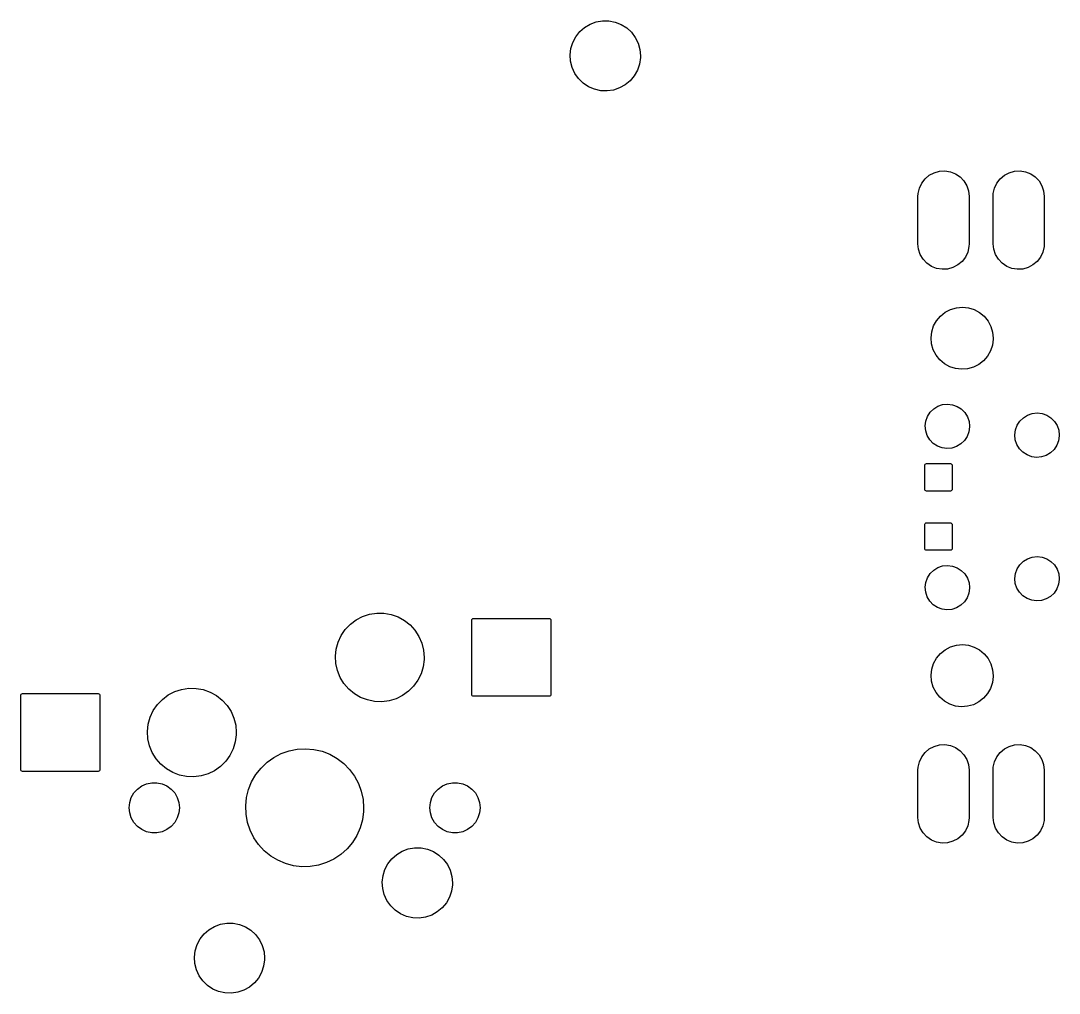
# Model space of a CAD drawing. Extents: x 3.34 to 9.76, y -5.25 to -1.36.
# Drawn here: x 5.622 to 7.004, y -5.247 to -3.953 of the extents above; entities that cross this region are included whole.
import ezdxf

# ---------------------------------------------------------------- set-up
doc = ezdxf.new("R2010")
doc.units = 0
doc.header["$MEASUREMENT"] = 0
doc.layers.add('BLACK', color=7, linetype='CONTINUOUS')

msp = doc.modelspace()

# ---------------------------------------------------------------- linework, layer by layer
at = {"layer": 'BLACK', "linetype": 'CONTINUOUS'}
for p, q in [((6.36609, -3.96782), (6.37252, -3.96218)), ((6.37252, -3.96218), (6.37987, -3.9578)), ((6.37987, -3.9578), (6.3879, -3.95484)), ((6.3879, -3.95484), (6.39633, -3.95339)), ((6.39633, -3.95339), (6.40489, -3.95351)), ((6.40489, -3.95351), (6.41328, -3.95518)), ((6.41328, -3.95518), (6.42122, -3.95835)), ((6.42122, -3.95835), (6.42846, -3.96291)), ((6.42846, -3.96291), (6.43474, -3.96872)), ((6.35681, -3.98211), (6.36079, -3.97454)), ((6.36079, -3.97454), (6.36609, -3.96782)), ((6.43474, -3.96872), (6.43986, -3.97557)), ((6.43986, -3.97557), (6.44364, -3.98325)), ((6.35327, -3.99878), (6.35427, -3.99028)), ((6.35427, -3.99028), (6.35681, -3.98211)), ((6.44364, -3.98325), (6.44597, -3.99148)), ((6.44597, -3.99148), (6.44675, -4)), ((6.35383, -4.00731), (6.35327, -3.99878)), ((6.44669, -4.00245), (6.44546, -4.01091)), ((6.44675, -4), (6.44669, -4.00245)), ((6.35593, -4.01561), (6.35383, -4.00731)), ((6.35951, -4.02337), (6.35593, -4.01561)), ((6.44271, -4.01901), (6.43853, -4.02648)), ((6.44546, -4.01091), (6.44271, -4.01901)), ((6.36445, -4.03036), (6.35951, -4.02337)), ((6.37058, -4.03633), (6.36445, -4.03036)), ((6.43306, -4.03306), (6.42648, -4.03853)), ((6.43853, -4.02648), (6.43306, -4.03306)), ((6.37769, -4.04108), (6.37058, -4.03633)), ((6.38555, -4.04446), (6.37769, -4.04108)), ((6.3939, -4.04635), (6.38555, -4.04446)), ((6.40245, -4.04669), (6.3939, -4.04635)), ((6.41091, -4.04546), (6.40245, -4.04669)), ((6.41901, -4.04271), (6.41091, -4.04546)), ((6.42648, -4.03853), (6.41901, -4.04271)), ((6.83099, -4.15882), (6.83749, -4.1554)), ((6.83749, -4.1554), (6.84456, -4.15345)), ((6.84456, -4.15345), (6.8519, -4.15306)), ((6.8519, -4.15306), (6.85914, -4.15426)), ((6.85914, -4.15426), (6.86596, -4.15699)), ((6.86596, -4.15699), (6.87203, -4.16112)), ((6.93099, -4.15882), (6.93749, -4.1554)), ((6.93749, -4.1554), (6.94456, -4.15345)), ((6.94456, -4.15345), (6.9519, -4.15306)), ((6.9519, -4.15306), (6.95914, -4.15426)), ((6.95914, -4.15426), (6.96596, -4.15699)), ((6.96596, -4.15699), (6.97203, -4.16112)), ((6.81782, -4.17605), (6.82092, -4.1694)), ((6.82092, -4.1694), (6.82538, -4.16356)), ((6.82538, -4.16356), (6.83099, -4.15882)), ((6.87203, -4.16112), (6.87708, -4.16645)), ((6.87708, -4.16645), (6.88086, -4.17275)), ((6.91782, -4.17605), (6.92092, -4.1694)), ((6.92092, -4.1694), (6.92538, -4.16356)), ((6.92538, -4.16356), (6.93099, -4.15882)), ((6.97203, -4.16112), (6.97708, -4.16645)), ((6.97708, -4.16645), (6.98086, -4.17275)), ((6.816, -4.18701), (6.81622, -4.18322)), ((6.81622, -4.18322), (6.81782, -4.17605)), ((6.88086, -4.17275), (6.8832, -4.17971)), ((6.8832, -4.17971), (6.884, -4.18701)), ((6.916, -4.18701), (6.91622, -4.18322)), ((6.91622, -4.18322), (6.91782, -4.17605)), ((6.98086, -4.17275), (6.9832, -4.17971)), ((6.9832, -4.17971), (6.984, -4.18701)), ((6.816, -4.25), (6.816, -4.18701)), ((6.884, -4.18701), (6.884, -4.25)), ((6.916, -4.25), (6.916, -4.18701)), ((6.984, -4.18701), (6.984, -4.25)), ((6.8168, -4.2573), (6.816, -4.25)), ((6.88378, -4.25379), (6.88218, -4.26096)), ((6.884, -4.25), (6.88378, -4.25379)), ((6.9168, -4.2573), (6.916, -4.25)), ((6.98378, -4.25379), (6.98218, -4.26096)), ((6.984, -4.25), (6.98378, -4.25379)), ((6.81914, -4.26426), (6.8168, -4.2573)), ((6.82292, -4.27055), (6.81914, -4.26426)), ((6.87908, -4.26761), (6.87462, -4.27344)), ((6.88218, -4.26096), (6.87908, -4.26761)), ((6.91914, -4.26426), (6.9168, -4.2573)), ((6.92292, -4.27055), (6.91914, -4.26426)), ((6.97908, -4.26761), (6.97462, -4.27344)), ((6.98218, -4.26096), (6.97908, -4.26761)), ((6.82797, -4.27589), (6.82292, -4.27055)), ((6.83404, -4.28002), (6.82797, -4.27589)), ((6.84086, -4.28274), (6.83404, -4.28002)), ((6.8481, -4.28394), (6.84086, -4.28274)), ((6.86251, -4.28161), (6.85544, -4.28356)), ((6.86901, -4.27818), (6.86251, -4.28161)), ((6.87462, -4.27344), (6.86901, -4.27818)), ((6.92797, -4.27589), (6.92292, -4.27055)), ((6.93404, -4.28002), (6.92797, -4.27589)), ((6.94086, -4.28274), (6.93404, -4.28002)), ((6.9481, -4.28394), (6.94086, -4.28274)), ((6.96251, -4.28161), (6.95544, -4.28356)), ((6.96901, -4.27818), (6.96251, -4.28161)), ((6.97462, -4.27344), (6.96901, -4.27818)), ((6.85544, -4.28356), (6.8481, -4.28394)), ((6.95544, -4.28356), (6.9481, -4.28394)), ((6.85217, -4.341), (6.85932, -4.33726)), ((6.85932, -4.33726), (6.86706, -4.33498)), ((6.86706, -4.33498), (6.87509, -4.33425)), ((6.87509, -4.33425), (6.88312, -4.3351)), ((6.88312, -4.3351), (6.89082, -4.33748)), ((6.89082, -4.33748), (6.89792, -4.34132)), ((6.84069, -4.35224), (6.84588, -4.34606)), ((6.84588, -4.34606), (6.85217, -4.341)), ((6.89792, -4.34132), (6.90414, -4.34646)), ((6.90414, -4.34646), (6.90923, -4.35271)), ((6.83437, -4.367), (6.83681, -4.35931)), ((6.83681, -4.35931), (6.84069, -4.35224)), ((6.90923, -4.35271), (6.91302, -4.35984)), ((6.91302, -4.35984), (6.91535, -4.36756)), ((6.83347, -4.37501), (6.83437, -4.367)), ((6.83414, -4.38305), (6.83347, -4.37501)), ((6.91613, -4.37674), (6.91511, -4.38475)), ((6.91535, -4.36756), (6.91614, -4.37559)), ((6.91614, -4.37559), (6.91613, -4.37674)), ((6.83637, -4.39081), (6.83414, -4.38305)), ((6.84006, -4.39798), (6.83637, -4.39081)), ((6.91257, -4.3924), (6.90858, -4.39942)), ((6.91511, -4.38475), (6.91257, -4.3924)), ((6.84507, -4.40431), (6.84006, -4.39798)), ((6.85121, -4.40954), (6.84507, -4.40431)), ((6.90331, -4.40553), (6.89695, -4.41049)), ((6.90858, -4.39942), (6.90331, -4.40553)), ((6.85825, -4.41347), (6.85121, -4.40954)), ((6.86593, -4.41596), (6.85825, -4.41347)), ((6.87394, -4.41692), (6.86593, -4.41596)), ((6.88198, -4.4163), (6.87394, -4.41692)), ((6.88975, -4.41413), (6.88198, -4.4163)), ((6.89695, -4.41049), (6.88975, -4.41413)), ((6.82867, -4.47959), (6.83224, -4.47405)), ((6.83224, -4.47405), (6.83694, -4.46945)), ((6.83694, -4.46945), (6.84255, -4.466)), ((6.84255, -4.466), (6.84878, -4.46388)), ((6.84878, -4.46388), (6.85532, -4.46319)), ((6.85532, -4.46319), (6.86186, -4.46397)), ((6.86186, -4.46397), (6.86806, -4.46618)), ((6.86806, -4.46618), (6.87362, -4.4697)), ((6.87362, -4.4697), (6.87826, -4.47438)), ((6.87826, -4.47438), (6.88175, -4.47996)), ((6.96184, -4.47781), (6.96807, -4.47569)), ((6.96807, -4.47569), (6.97462, -4.475)), ((6.97462, -4.475), (6.98115, -4.47578)), ((6.98115, -4.47578), (6.98735, -4.47799)), ((6.82559, -4.4923), (6.82642, -4.48577)), ((6.82642, -4.48577), (6.82867, -4.47959)), ((6.88175, -4.47996), (6.88391, -4.48617)), ((6.88391, -4.48617), (6.88465, -4.49272)), ((6.94796, -4.4914), (6.95153, -4.48587)), ((6.95153, -4.48587), (6.95623, -4.48126)), ((6.95623, -4.48126), (6.96184, -4.47781)), ((6.98735, -4.47799), (6.99291, -4.48152)), ((6.99291, -4.48152), (6.99755, -4.48619)), ((6.99755, -4.48619), (7.00104, -4.49177)), ((6.82624, -4.49886), (6.82559, -4.4923)), ((6.82831, -4.5051), (6.82624, -4.49886)), ((6.88372, -4.50006), (6.88138, -4.50621)), ((6.88463, -4.49354), (6.88372, -4.50006)), ((6.88465, -4.49272), (6.88463, -4.49354)), ((6.94488, -4.50412), (6.94571, -4.49758)), ((6.94553, -4.51067), (6.94488, -4.50412)), ((6.94571, -4.49758), (6.94796, -4.4914)), ((7.00104, -4.49177), (7.0032, -4.49799)), ((7.0032, -4.49799), (7.00394, -4.50453)), ((6.83172, -4.51073), (6.82831, -4.5051)), ((6.8363, -4.51547), (6.83172, -4.51073)), ((6.8418, -4.51907), (6.8363, -4.51547)), ((6.87297, -4.51624), (6.86732, -4.51961)), ((6.87774, -4.5117), (6.87297, -4.51624)), ((6.88138, -4.50621), (6.87774, -4.5117)), ((6.94761, -4.51691), (6.94553, -4.51067)), ((6.95102, -4.52254), (6.94761, -4.51691)), ((7.00301, -4.51187), (7.00067, -4.51802)), ((7.00393, -4.50535), (7.00301, -4.51187)), ((7.00394, -4.50453), (7.00393, -4.50535)), ((6.84797, -4.52137), (6.8418, -4.51907)), ((6.8545, -4.52224), (6.84797, -4.52137)), ((6.86106, -4.52164), (6.8545, -4.52224)), ((6.86732, -4.51961), (6.86106, -4.52164)), ((6.95559, -4.52728), (6.95102, -4.52254)), ((6.9611, -4.53088), (6.95559, -4.52728)), ((6.96727, -4.53318), (6.9611, -4.53088)), ((6.98661, -4.53142), (6.98035, -4.53345)), ((6.99226, -4.52805), (6.98661, -4.53142)), ((6.99703, -4.52351), (6.99226, -4.52805)), ((7.00067, -4.51802), (6.99703, -4.52351)), ((6.82506, -4.54488), (6.82525, -4.54393)), ((6.82506, -4.57638), (6.82506, -4.54488)), ((6.82525, -4.54393), (6.82579, -4.54311)), ((6.82579, -4.54311), (6.8266, -4.54257)), ((6.8266, -4.54257), (6.82756, -4.54238)), ((6.82756, -4.54238), (6.85906, -4.54238)), ((6.85906, -4.54238), (6.86001, -4.54257)), ((6.86001, -4.54257), (6.86082, -4.54311)), ((6.86082, -4.54311), (6.86136, -4.54393)), ((6.86136, -4.54393), (6.86156, -4.54488)), ((6.86156, -4.54488), (6.86156, -4.57638)), ((6.97379, -4.53405), (6.96727, -4.53318)), ((6.98035, -4.53345), (6.97379, -4.53405)), ((6.82525, -4.57733), (6.82506, -4.57638)), ((6.82579, -4.57815), (6.82525, -4.57733)), ((6.8266, -4.57869), (6.82579, -4.57815)), ((6.82756, -4.57888), (6.8266, -4.57869)), ((6.85906, -4.57888), (6.82756, -4.57888)), ((6.86001, -4.57869), (6.85906, -4.57888)), ((6.86082, -4.57815), (6.86001, -4.57869)), ((6.86136, -4.57733), (6.86082, -4.57815)), ((6.86156, -4.57638), (6.86136, -4.57733)), ((6.82506, -4.62362), (6.82525, -4.62267)), ((6.82506, -4.65512), (6.82506, -4.62362)), ((6.82525, -4.62267), (6.82579, -4.62185)), ((6.82579, -4.62185), (6.8266, -4.62131)), ((6.8266, -4.62131), (6.82756, -4.62112)), ((6.82756, -4.62112), (6.85906, -4.62112)), ((6.85906, -4.62112), (6.86001, -4.62131)), ((6.86001, -4.62131), (6.86082, -4.62185)), ((6.86082, -4.62185), (6.86136, -4.62267)), ((6.86136, -4.62267), (6.86156, -4.62362)), ((6.86156, -4.62362), (6.86156, -4.65512)), ((6.82525, -4.65607), (6.82506, -4.65512)), ((6.82579, -4.65689), (6.82525, -4.65607)), ((6.86136, -4.65607), (6.86082, -4.65689)), ((6.86156, -4.65512), (6.86136, -4.65607)), ((6.8266, -4.65743), (6.82579, -4.65689)), ((6.82756, -4.65762), (6.8266, -4.65743)), ((6.85906, -4.65762), (6.82756, -4.65762)), ((6.86001, -4.65743), (6.85906, -4.65762)), ((6.86082, -4.65689), (6.86001, -4.65743)), ((6.95623, -4.6722), (6.96184, -4.66876)), ((6.96184, -4.66876), (6.96807, -4.66663)), ((6.96807, -4.66663), (6.97462, -4.66595)), ((6.97462, -4.66595), (6.98115, -4.66673)), ((6.98115, -4.66673), (6.98735, -4.66893)), ((6.98735, -4.66893), (6.99291, -4.67246)), ((6.83694, -4.68402), (6.84255, -4.68057)), ((6.84255, -4.68057), (6.84878, -4.67844)), ((6.84878, -4.67844), (6.85532, -4.67776)), ((6.85532, -4.67776), (6.86186, -4.67854)), ((6.86186, -4.67854), (6.86806, -4.68074)), ((6.86806, -4.68074), (6.87362, -4.68427)), ((6.94571, -4.68853), (6.94796, -4.68234)), ((6.94796, -4.68234), (6.95153, -4.67681)), ((6.95153, -4.67681), (6.95623, -4.6722)), ((6.99291, -4.67246), (6.99755, -4.67713)), ((6.99755, -4.67713), (7.00104, -4.68271)), ((7.00104, -4.68271), (7.0032, -4.68893)), ((6.82642, -4.70034), (6.82867, -4.69415)), ((6.82867, -4.69415), (6.83224, -4.68862)), ((6.83224, -4.68862), (6.83694, -4.68402)), ((6.87362, -4.68427), (6.87826, -4.68894)), ((6.87826, -4.68894), (6.88175, -4.69453)), ((6.88175, -4.69453), (6.88391, -4.70074)), ((6.94488, -4.69506), (6.94571, -4.68853)), ((6.94553, -4.70161), (6.94488, -4.69506)), ((7.00393, -4.6963), (7.00301, -4.70282)), ((7.0032, -4.68893), (7.00394, -4.69547)), ((7.00394, -4.69547), (7.00393, -4.6963)), ((6.82559, -4.70687), (6.82642, -4.70034)), ((6.82624, -4.71342), (6.82559, -4.70687)), ((6.88463, -4.70811), (6.88372, -4.71463)), ((6.88391, -4.70074), (6.88465, -4.70728)), ((6.88465, -4.70728), (6.88463, -4.70811)), ((6.94761, -4.70786), (6.94553, -4.70161)), ((6.95102, -4.71349), (6.94761, -4.70786)), ((7.00067, -4.70897), (6.99703, -4.71445)), ((7.00301, -4.70282), (7.00067, -4.70897)), ((6.82831, -4.71967), (6.82624, -4.71342)), ((6.83172, -4.7253), (6.82831, -4.71967)), ((6.88138, -4.72078), (6.87774, -4.72626)), ((6.88372, -4.71463), (6.88138, -4.72078)), ((6.95559, -4.71822), (6.95102, -4.71349)), ((6.9611, -4.72183), (6.95559, -4.71822)), ((6.96727, -4.72412), (6.9611, -4.72183)), ((6.97379, -4.72499), (6.96727, -4.72412)), ((6.98035, -4.7244), (6.97379, -4.72499)), ((6.98661, -4.72236), (6.98035, -4.7244)), ((6.99226, -4.71899), (6.98661, -4.72236)), ((6.99703, -4.71445), (6.99226, -4.71899)), ((6.8363, -4.73003), (6.83172, -4.7253)), ((6.8418, -4.73364), (6.8363, -4.73003)), ((6.84797, -4.73593), (6.8418, -4.73364)), ((6.8545, -4.7368), (6.84797, -4.73593)), ((6.86106, -4.73621), (6.8545, -4.7368)), ((6.86732, -4.73417), (6.86106, -4.73621)), ((6.87297, -4.7308), (6.86732, -4.73417)), ((6.87774, -4.72626), (6.87297, -4.7308)), ((6.06079, -4.75584), (6.06853, -4.75003)), ((6.06853, -4.75003), (6.07712, -4.74556)), ((6.07712, -4.74556), (6.08631, -4.74255)), ((6.08631, -4.74255), (6.09588, -4.74109)), ((6.09588, -4.74109), (6.10556, -4.74121)), ((6.10556, -4.74121), (6.11509, -4.7429)), ((6.11509, -4.7429), (6.12421, -4.74613)), ((6.12421, -4.74613), (6.13268, -4.75081)), ((6.13268, -4.75081), (6.14028, -4.75681)), ((6.2223, -4.75079), (6.22249, -4.74983)), ((6.2223, -4.84921), (6.2223, -4.75079)), ((6.22249, -4.74983), (6.22304, -4.74902)), ((6.22304, -4.74902), (6.22385, -4.74848)), ((6.22385, -4.74848), (6.2248, -4.74829)), ((6.2248, -4.74829), (6.3252, -4.74829)), ((6.3252, -4.74829), (6.32615, -4.74848)), ((6.32615, -4.74848), (6.32696, -4.74902)), ((6.32696, -4.74902), (6.32751, -4.74983)), ((6.32751, -4.74983), (6.3277, -4.75079)), ((6.3277, -4.75079), (6.3277, -4.84921)), ((6.04865, -4.77083), (6.05411, -4.76284)), ((6.05411, -4.76284), (6.06079, -4.75584)), ((6.14028, -4.75681), (6.14679, -4.76397)), ((6.14679, -4.76397), (6.15205, -4.77209)), ((6.04199, -4.78893), (6.04458, -4.77961)), ((6.04458, -4.77961), (6.04865, -4.77083)), ((6.15205, -4.77209), (6.1559, -4.78097)), ((6.04096, -4.79856), (6.04199, -4.78893)), ((6.1559, -4.78097), (6.15826, -4.79035)), ((6.15826, -4.79035), (6.15906, -4.8)), ((6.84588, -4.79487), (6.85217, -4.78982)), ((6.85217, -4.78982), (6.85932, -4.78608)), ((6.85932, -4.78608), (6.86706, -4.7838)), ((6.86706, -4.7838), (6.87509, -4.78307)), ((6.87509, -4.78307), (6.88312, -4.78392)), ((6.88312, -4.78392), (6.89082, -4.7863)), ((6.89082, -4.7863), (6.89792, -4.79014)), ((6.89792, -4.79014), (6.90414, -4.79528)), ((6.04152, -4.80822), (6.04096, -4.79856)), ((6.15898, -4.80288), (6.15772, -4.81248)), ((6.15906, -4.8), (6.15898, -4.80288)), ((6.83681, -4.80812), (6.84069, -4.80105)), ((6.84069, -4.80105), (6.84588, -4.79487)), ((6.90414, -4.79528), (6.90923, -4.80153)), ((6.90923, -4.80153), (6.91302, -4.80866)), ((6.04365, -4.81766), (6.04152, -4.80822)), ((6.04729, -4.82663), (6.04365, -4.81766)), ((6.15491, -4.82174), (6.15062, -4.83042)), ((6.15772, -4.81248), (6.15491, -4.82174)), ((6.83347, -4.82383), (6.83437, -4.81581)), ((6.83437, -4.81581), (6.83681, -4.80812)), ((6.91302, -4.80866), (6.91535, -4.81638)), ((6.91535, -4.81638), (6.91614, -4.82441)), ((6.05234, -4.83488), (6.04729, -4.82663)), ((6.05868, -4.84219), (6.05234, -4.83488)), ((6.15062, -4.83042), (6.14497, -4.83827)), ((6.83414, -4.83187), (6.83347, -4.82383)), ((6.83637, -4.83963), (6.83414, -4.83187)), ((6.91511, -4.83357), (6.91257, -4.84122)), ((6.91613, -4.82556), (6.91511, -4.83357)), ((6.91614, -4.82441), (6.91613, -4.82556)), ((5.62249, -4.84983), (5.62304, -4.84902)), ((5.62304, -4.84902), (5.62385, -4.84848)), ((5.62385, -4.84848), (5.6248, -4.84829)), ((5.6248, -4.84829), (5.7252, -4.84829)), ((5.7252, -4.84829), (5.72615, -4.84848)), ((5.72615, -4.84848), (5.72696, -4.84902)), ((5.72696, -4.84902), (5.72751, -4.84983)), ((5.81853, -4.85003), (5.82712, -4.84556)), ((5.82712, -4.84556), (5.83631, -4.84255)), ((5.83631, -4.84255), (5.84588, -4.84109)), ((5.84588, -4.84109), (5.85556, -4.84121)), ((5.85556, -4.84121), (5.86509, -4.8429)), ((5.86509, -4.8429), (5.87421, -4.84613)), ((5.87421, -4.84613), (5.88268, -4.85081)), ((6.06613, -4.84838), (6.05868, -4.84219)), ((6.07448, -4.85326), (6.06613, -4.84838)), ((6.13812, -4.84511), (6.13024, -4.85073)), ((6.14497, -4.83827), (6.13812, -4.84511)), ((6.22249, -4.85017), (6.2223, -4.84921)), ((6.3277, -4.84921), (6.32751, -4.85017)), ((6.84006, -4.8468), (6.83637, -4.83963)), ((6.84507, -4.85313), (6.84006, -4.8468)), ((6.90858, -4.84824), (6.90331, -4.85435)), ((6.91257, -4.84122), (6.90858, -4.84824)), ((5.6223, -4.85079), (5.62249, -4.84983)), ((5.6223, -4.94921), (5.6223, -4.85079)), ((5.72751, -4.84983), (5.7277, -4.85079)), ((5.7277, -4.85079), (5.7277, -4.94921)), ((5.79865, -4.87083), (5.80411, -4.86284)), ((5.80411, -4.86284), (5.81079, -4.85584)), ((5.81079, -4.85584), (5.81853, -4.85003)), ((5.88268, -4.85081), (5.89028, -4.85681)), ((5.89028, -4.85681), (5.89679, -4.86397)), ((6.08352, -4.85671), (6.07448, -4.85326)), ((6.09301, -4.85864), (6.08352, -4.85671)), ((6.10268, -4.85899), (6.09301, -4.85864)), ((6.11228, -4.85776), (6.10268, -4.85899)), ((6.12155, -4.85498), (6.11228, -4.85776)), ((6.13024, -4.85073), (6.12155, -4.85498)), ((6.22304, -4.85098), (6.22249, -4.85017)), ((6.22385, -4.85152), (6.22304, -4.85098)), ((6.2248, -4.85171), (6.22385, -4.85152)), ((6.3252, -4.85171), (6.2248, -4.85171)), ((6.32615, -4.85152), (6.3252, -4.85171)), ((6.32696, -4.85098), (6.32615, -4.85152)), ((6.32751, -4.85017), (6.32696, -4.85098)), ((6.85121, -4.85835), (6.84507, -4.85313)), ((6.85825, -4.86229), (6.85121, -4.85835)), ((6.86593, -4.86478), (6.85825, -4.86229)), ((6.88975, -4.86295), (6.88198, -4.86512)), ((6.89695, -4.85931), (6.88975, -4.86295)), ((6.90331, -4.85435), (6.89695, -4.85931)), ((5.79458, -4.87961), (5.79865, -4.87083)), ((5.89679, -4.86397), (5.90205, -4.87209)), ((5.90205, -4.87209), (5.9059, -4.88097)), ((6.87394, -4.86574), (6.86593, -4.86478)), ((6.88198, -4.86512), (6.87394, -4.86574)), ((5.79096, -4.89856), (5.79199, -4.88893)), ((5.79199, -4.88893), (5.79458, -4.87961)), ((5.9059, -4.88097), (5.90826, -4.89035)), ((5.90826, -4.89035), (5.90906, -4.9)), ((5.79152, -4.90822), (5.79096, -4.89856)), ((5.90898, -4.90288), (5.90772, -4.91248)), ((5.90906, -4.9), (5.90898, -4.90288)), ((5.79365, -4.91766), (5.79152, -4.90822)), ((5.79729, -4.92663), (5.79365, -4.91766)), ((5.90772, -4.91248), (5.90491, -4.92174)), ((6.83099, -4.92182), (6.83749, -4.91839)), ((6.83749, -4.91839), (6.84456, -4.91644)), ((6.84456, -4.91644), (6.8519, -4.91606)), ((6.8519, -4.91606), (6.85914, -4.91726)), ((6.85914, -4.91726), (6.86596, -4.91998)), ((6.93099, -4.92182), (6.93749, -4.91839)), ((6.93749, -4.91839), (6.94456, -4.91644)), ((6.94456, -4.91644), (6.9519, -4.91606)), ((6.9519, -4.91606), (6.95914, -4.91726)), ((6.95914, -4.91726), (6.96596, -4.91998)), ((5.80234, -4.93488), (5.79729, -4.92663)), ((5.90062, -4.93042), (5.89497, -4.93827)), ((5.90491, -4.92174), (5.90062, -4.93042)), ((5.95898, -4.93307), (5.96882, -4.92796)), ((5.96882, -4.92796), (5.97929, -4.92428)), ((5.97929, -4.92428), (5.99016, -4.92212)), ((5.99016, -4.92212), (6.00123, -4.92151)), ((6.00123, -4.92151), (6.01228, -4.92247)), ((6.01228, -4.92247), (6.02308, -4.92497)), ((6.02308, -4.92497), (6.03342, -4.92897)), ((6.03342, -4.92897), (6.0431, -4.93439)), ((6.81782, -4.93904), (6.82092, -4.93239)), ((6.82092, -4.93239), (6.82538, -4.92656)), ((6.82538, -4.92656), (6.83099, -4.92182)), ((6.86596, -4.91998), (6.87203, -4.92411)), ((6.87203, -4.92411), (6.87708, -4.92945)), ((6.87708, -4.92945), (6.88086, -4.93574)), ((6.91782, -4.93904), (6.92092, -4.93239)), ((6.92092, -4.93239), (6.92538, -4.92656)), ((6.92538, -4.92656), (6.93099, -4.92182)), ((6.96596, -4.91998), (6.97203, -4.92411)), ((6.97203, -4.92411), (6.97708, -4.92945)), ((6.97708, -4.92945), (6.98086, -4.93574)), ((5.80868, -4.94219), (5.80234, -4.93488)), ((5.81613, -4.94838), (5.80868, -4.94219)), ((5.88812, -4.94511), (5.88024, -4.95073)), ((5.89497, -4.93827), (5.88812, -4.94511)), ((5.94194, -4.94717), (5.94996, -4.93951)), ((5.94996, -4.93951), (5.95898, -4.93307)), ((6.0431, -4.93439), (6.05191, -4.94112)), ((6.05191, -4.94112), (6.05969, -4.94902)), ((6.816, -4.95), (6.81622, -4.94621)), ((6.81622, -4.94621), (6.81782, -4.93904)), ((6.88086, -4.93574), (6.8832, -4.9427)), ((6.8832, -4.9427), (6.884, -4.95)), ((6.916, -4.95), (6.91622, -4.94621)), ((6.91622, -4.94621), (6.91782, -4.93904)), ((6.98086, -4.93574), (6.9832, -4.9427)), ((6.9832, -4.9427), (6.984, -4.95)), ((5.62249, -4.95017), (5.6223, -4.94921)), ((5.62304, -4.95098), (5.62249, -4.95017)), ((5.62385, -4.95152), (5.62304, -4.95098)), ((5.6248, -4.95171), (5.62385, -4.95152)), ((5.7252, -4.95171), (5.6248, -4.95171)), ((5.72615, -4.95152), (5.7252, -4.95171)), ((5.72696, -4.95098), (5.72615, -4.95152)), ((5.72751, -4.95017), (5.72696, -4.95098)), ((5.7277, -4.94921), (5.72751, -4.95017)), ((5.82448, -4.95326), (5.81613, -4.94838)), ((5.83352, -4.95671), (5.82448, -4.95326)), ((5.84301, -4.95864), (5.83352, -4.95671)), ((5.85268, -4.95899), (5.84301, -4.95864)), ((5.86228, -4.95776), (5.85268, -4.95899)), ((5.87155, -4.95498), (5.86228, -4.95776)), ((5.88024, -4.95073), (5.87155, -4.95498)), ((5.9295, -4.96546), (5.93507, -4.95588)), ((5.93507, -4.95588), (5.94194, -4.94717)), ((6.05969, -4.94902), (6.06628, -4.95794)), ((6.06628, -4.95794), (6.07155, -4.9677)), ((6.816, -5.01299), (6.816, -4.95)), ((6.884, -4.95), (6.884, -5.01299)), ((6.916, -5.01299), (6.916, -4.95)), ((6.984, -4.95), (6.984, -5.01299)), ((5.77758, -4.9751), (5.78325, -4.97099)), ((5.78325, -4.97099), (5.78965, -4.96814)), ((5.78965, -4.96814), (5.7965, -4.96668)), ((5.7965, -4.96668), (5.8035, -4.96668)), ((5.8035, -4.96668), (5.81035, -4.96814)), ((5.81035, -4.96814), (5.81675, -4.97099)), ((5.81675, -4.97099), (5.82242, -4.9751)), ((5.92534, -4.97574), (5.9295, -4.96546)), ((6.07155, -4.9677), (6.07538, -4.9781)), ((6.17758, -4.9751), (6.18325, -4.97099)), ((6.18325, -4.97099), (6.18965, -4.96814)), ((6.18965, -4.96814), (6.1965, -4.96668)), ((6.1965, -4.96668), (6.2035, -4.96668)), ((6.2035, -4.96668), (6.21035, -4.96814)), ((6.21035, -4.96814), (6.21675, -4.97099)), ((6.21675, -4.97099), (6.22242, -4.9751)), ((5.76723, -4.99303), (5.7694, -4.98637)), ((5.7694, -4.98637), (5.7729, -4.98031)), ((5.7729, -4.98031), (5.77758, -4.9751)), ((5.82242, -4.9751), (5.8271, -4.98031)), ((5.8271, -4.98031), (5.8306, -4.98637)), ((5.8306, -4.98637), (5.83277, -4.99303)), ((5.92154, -4.99753), (5.92267, -4.9865)), ((5.92267, -4.9865), (5.92534, -4.97574)), ((6.07538, -4.9781), (6.07772, -4.98894)), ((6.16723, -4.99303), (6.1694, -4.98637)), ((6.1694, -4.98637), (6.1729, -4.98031)), ((6.1729, -4.98031), (6.17758, -4.9751)), ((6.22242, -4.9751), (6.2271, -4.98031)), ((6.2271, -4.98031), (6.2306, -4.98637)), ((6.2306, -4.98637), (6.23277, -4.99303)), ((5.7665, -5), (5.76723, -4.99303)), ((5.76723, -5.00697), (5.7665, -5)), ((5.83277, -4.99303), (5.8335, -5)), ((5.8335, -5), (5.83277, -5.00697)), ((5.92197, -5.00861), (5.92154, -4.99753)), ((6.07772, -4.98894), (6.0785, -5)), ((6.0785, -5), (6.07835, -5.00493)), ((6.1665, -5), (6.16723, -4.99303)), ((6.16723, -5.00697), (6.1665, -5)), ((6.23277, -4.99303), (6.2335, -5)), ((6.2335, -5), (6.23277, -5.00697)), ((5.7694, -5.01363), (5.76723, -5.00697)), ((5.7729, -5.01969), (5.7694, -5.01363)), ((5.8306, -5.01363), (5.8271, -5.01969)), ((5.83277, -5.00697), (5.8306, -5.01363)), ((5.92397, -5.01952), (5.92197, -5.00861)), ((6.07835, -5.00493), (6.07687, -5.01592)), ((6.1694, -5.01363), (6.16723, -5.00697)), ((6.1729, -5.01969), (6.1694, -5.01363)), ((6.2306, -5.01363), (6.2271, -5.01969)), ((6.23277, -5.00697), (6.2306, -5.01363)), ((6.8168, -5.02029), (6.816, -5.01299)), ((6.884, -5.01299), (6.88378, -5.01678)), ((6.9168, -5.02029), (6.916, -5.01299)), ((6.984, -5.01299), (6.98378, -5.01678)), ((5.77758, -5.0249), (5.7729, -5.01969)), ((5.78325, -5.02901), (5.77758, -5.0249)), ((5.78965, -5.03186), (5.78325, -5.02901)), ((5.81675, -5.02901), (5.81035, -5.03186)), ((5.82242, -5.0249), (5.81675, -5.02901)), ((5.8271, -5.01969), (5.82242, -5.0249)), ((5.92748, -5.03004), (5.92397, -5.01952)), ((6.07386, -5.02659), (6.06938, -5.03673)), ((6.07687, -5.01592), (6.07386, -5.02659)), ((6.17758, -5.0249), (6.1729, -5.01969)), ((6.18325, -5.02901), (6.17758, -5.0249)), ((6.18965, -5.03186), (6.18325, -5.02901)), ((6.21675, -5.02901), (6.21035, -5.03186)), ((6.22242, -5.0249), (6.21675, -5.02901)), ((6.2271, -5.01969), (6.22242, -5.0249)), ((6.81914, -5.02725), (6.8168, -5.02029)), ((6.82292, -5.03355), (6.81914, -5.02725)), ((6.88218, -5.02395), (6.87908, -5.0306)), ((6.88378, -5.01678), (6.88218, -5.02395)), ((6.91914, -5.02725), (6.9168, -5.02029)), ((6.92292, -5.03355), (6.91914, -5.02725)), ((6.98218, -5.02395), (6.97908, -5.0306)), ((6.98378, -5.01678), (6.98218, -5.02395)), ((5.7965, -5.03332), (5.78965, -5.03186)), ((5.8035, -5.03332), (5.7965, -5.03332)), ((5.81035, -5.03186), (5.8035, -5.03332)), ((5.93243, -5.03996), (5.92748, -5.03004)), ((5.93874, -5.04908), (5.93243, -5.03996)), ((6.06938, -5.03673), (6.06351, -5.04614)), ((6.1965, -5.03332), (6.18965, -5.03186)), ((6.2035, -5.03332), (6.1965, -5.03332)), ((6.21035, -5.03186), (6.2035, -5.03332)), ((6.82797, -5.03888), (6.82292, -5.03355)), ((6.83404, -5.04301), (6.82797, -5.03888)), ((6.86901, -5.04118), (6.86251, -5.0446)), ((6.87462, -5.03644), (6.86901, -5.04118)), ((6.87908, -5.0306), (6.87462, -5.03644)), ((6.92797, -5.03888), (6.92292, -5.03355)), ((6.93404, -5.04301), (6.92797, -5.03888)), ((6.96901, -5.04118), (6.96251, -5.0446)), ((6.97462, -5.03644), (6.96901, -5.04118)), ((6.97908, -5.0306), (6.97462, -5.03644)), ((5.94626, -5.05722), (5.93874, -5.04908)), ((6.05637, -5.05463), (6.04811, -5.06203)), ((6.06351, -5.04614), (6.05637, -5.05463)), ((6.12987, -5.0578), (6.1379, -5.05484)), ((6.1379, -5.05484), (6.14633, -5.05339)), ((6.14633, -5.05339), (6.15489, -5.05351)), ((6.15489, -5.05351), (6.16328, -5.05518)), ((6.16328, -5.05518), (6.17122, -5.05835)), ((6.84086, -5.04574), (6.83404, -5.04301)), ((6.8481, -5.04694), (6.84086, -5.04574)), ((6.85544, -5.04655), (6.8481, -5.04694)), ((6.86251, -5.0446), (6.85544, -5.04655)), ((6.94086, -5.04574), (6.93404, -5.04301)), ((6.9481, -5.04694), (6.94086, -5.04574)), ((6.95544, -5.04655), (6.9481, -5.04694)), ((6.96251, -5.0446), (6.95544, -5.04655)), ((5.95486, -5.06422), (5.94626, -5.05722)), ((5.96436, -5.06994), (5.95486, -5.06422)), ((5.97457, -5.07427), (5.96436, -5.06994)), ((6.03889, -5.06819), (6.0289, -5.07299)), ((6.04811, -5.06203), (6.03889, -5.06819)), ((6.11079, -5.07454), (6.11609, -5.06782)), ((6.11609, -5.06782), (6.12252, -5.06218)), ((6.12252, -5.06218), (6.12987, -5.0578)), ((6.17122, -5.05835), (6.17846, -5.06291)), ((6.17846, -5.06291), (6.18474, -5.06872)), ((6.18474, -5.06872), (6.18986, -5.07557)), ((5.98529, -5.07711), (5.97457, -5.07427)), ((5.9963, -5.07841), (5.98529, -5.07711)), ((6.00739, -5.07815), (5.9963, -5.07841)), ((6.01833, -5.07633), (6.00739, -5.07815)), ((6.0289, -5.07299), (6.01833, -5.07633)), ((6.10427, -5.09028), (6.10681, -5.08211)), ((6.10681, -5.08211), (6.11079, -5.07454)), ((6.18986, -5.07557), (6.19364, -5.08325)), ((6.19364, -5.08325), (6.19597, -5.09148)), ((6.10327, -5.09878), (6.10427, -5.09028)), ((6.19597, -5.09148), (6.19675, -5.1)), ((6.10383, -5.10731), (6.10327, -5.09878)), ((6.10593, -5.11561), (6.10383, -5.10731)), ((6.19546, -5.11091), (6.19271, -5.11901)), ((6.19669, -5.10245), (6.19546, -5.11091)), ((6.19675, -5.1), (6.19669, -5.10245)), ((6.10951, -5.12338), (6.10593, -5.11561)), ((6.11445, -5.13036), (6.10951, -5.12338)), ((6.19271, -5.11901), (6.18853, -5.12648)), ((6.12058, -5.13633), (6.11445, -5.13036)), ((6.12769, -5.14108), (6.12058, -5.13633)), ((6.17648, -5.13853), (6.16901, -5.14271)), ((6.18306, -5.13306), (6.17648, -5.13853)), ((6.18853, -5.12648), (6.18306, -5.13306)), ((5.8879, -5.15484), (5.89633, -5.15339)), ((5.89633, -5.15339), (5.90489, -5.15351)), ((5.90489, -5.15351), (5.91328, -5.15518)), ((6.13555, -5.14446), (6.12769, -5.14108)), ((6.1439, -5.14635), (6.13555, -5.14446)), ((6.15245, -5.14669), (6.1439, -5.14635)), ((6.16091, -5.14546), (6.15245, -5.14669)), ((6.16901, -5.14271), (6.16091, -5.14546)), ((5.86609, -5.16782), (5.87252, -5.16218)), ((5.87252, -5.16218), (5.87987, -5.1578)), ((5.87987, -5.1578), (5.8879, -5.15484)), ((5.91328, -5.15518), (5.92122, -5.15835)), ((5.92122, -5.15835), (5.92846, -5.16291)), ((5.92846, -5.16291), (5.93474, -5.16872)), ((5.85681, -5.18211), (5.86079, -5.17454)), ((5.86079, -5.17454), (5.86609, -5.16782)), ((5.93474, -5.16872), (5.93986, -5.17557)), ((5.93986, -5.17557), (5.94364, -5.18325)), ((5.85327, -5.19878), (5.85427, -5.19028)), ((5.85427, -5.19028), (5.85681, -5.18211)), ((5.94364, -5.18325), (5.94597, -5.19148)), ((5.94597, -5.19148), (5.94675, -5.2)), ((5.85383, -5.20731), (5.85327, -5.19878)), ((5.85593, -5.21561), (5.85383, -5.20731)), ((5.94669, -5.20245), (5.94546, -5.21091)), ((5.94675, -5.2), (5.94669, -5.20245)), ((5.85951, -5.22337), (5.85593, -5.21561)), ((5.94271, -5.21901), (5.93853, -5.22648)), ((5.94546, -5.21091), (5.94271, -5.21901)), ((5.86445, -5.23036), (5.85951, -5.22337)), ((5.87058, -5.23633), (5.86445, -5.23036)), ((5.87769, -5.24108), (5.87058, -5.23633)), ((5.93306, -5.23306), (5.92648, -5.23853)), ((5.93853, -5.22648), (5.93306, -5.23306)), ((5.88555, -5.24446), (5.87769, -5.24108)), ((5.8939, -5.24635), (5.88555, -5.24446)), ((5.90245, -5.24669), (5.8939, -5.24635)), ((5.91091, -5.24546), (5.90245, -5.24669)), ((5.91901, -5.24271), (5.91091, -5.24546)), ((5.92648, -5.23853), (5.91901, -5.24271))]:
    msp.add_line(p, q, dxfattribs=at)

doc.saveas('drawing.dxf')
